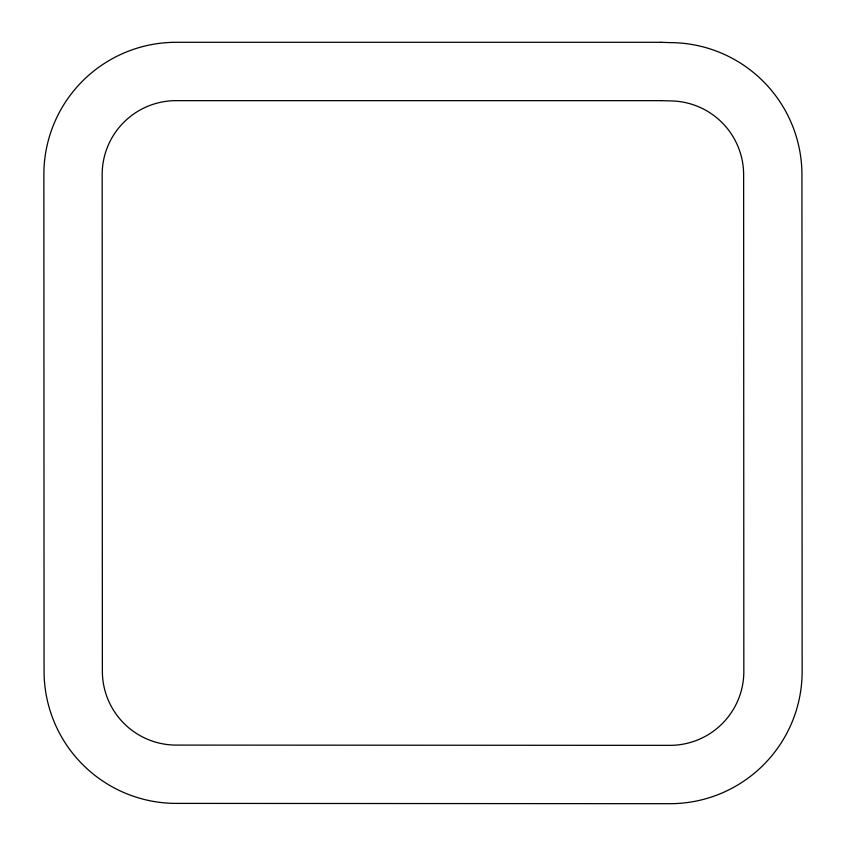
<?xml version="1.0" encoding="UTF-8"?>
<svg xmlns="http://www.w3.org/2000/svg" width="846" height="846" viewBox="0 0 846 846"><rect width="100%" height="100%" fill="white"/><g stroke="black" fill="none" stroke-linecap="round" stroke-linejoin="round"><path stroke-width="1.27" d="M661.149 42.3L176.063 42.3A132.198 132.198 0 0 0 43.865 174.498L44.066 671.195A132.198 132.198 0 0 0 176.264 803.393L669.937 803.7A132.198 132.198 0 0 0 802.135 671.502L801.934 174.805A132.198 132.198 0 0 0 669.736 42.607L661.149 42.3M661.149 100.653L176.063 100.653A73.898 73.898 0 0 0 102.165 174.498L102.366 671.195A73.898 73.898 0 0 0 176.264 745.093L669.937 745.347A73.898 73.898 0 0 0 743.835 671.502L743.634 174.805A73.898 73.898 0 0 0 669.736 100.907L661.149 100.653"/></g></svg>
